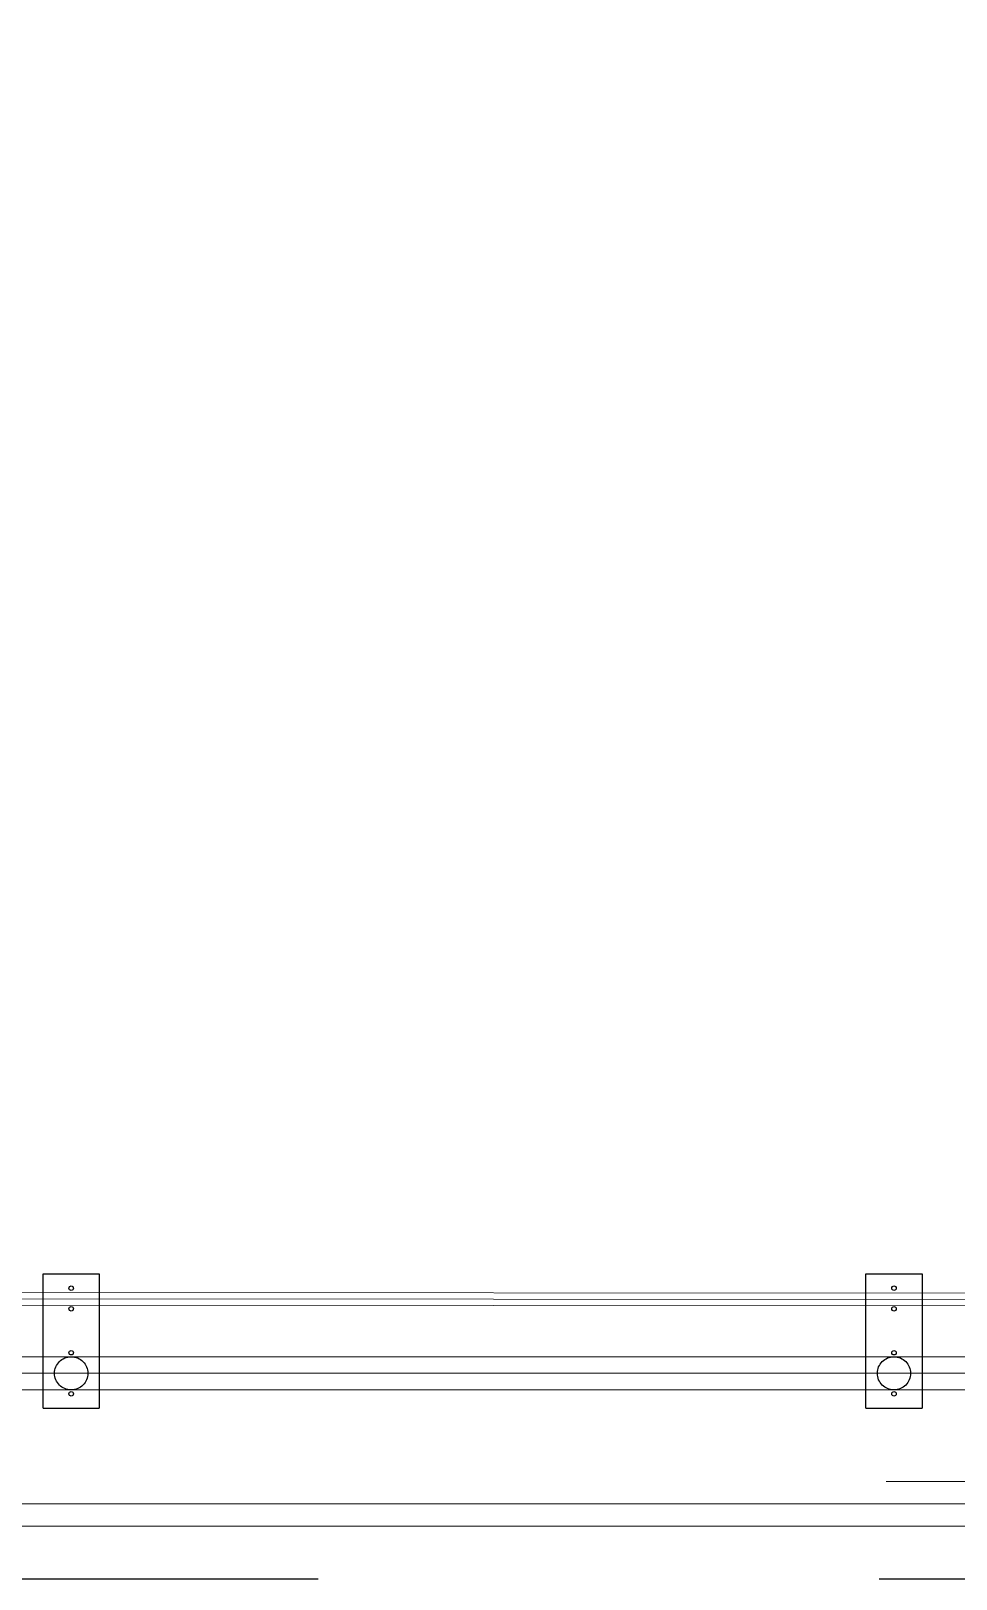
# Model space of a CAD drawing. Header units: metres. Extents: x 530959 to 531458, y 2674234 to 2674577.
# Drawn here: x 531153.968 to 531156.442, y 2674384.177 to 2674388.319 of the extents above; entities that cross this region are included whole.
import ezdxf

# ---------------------------------------------------------------- set-up
doc = ezdxf.new("R2010")
doc.units = ezdxf.units.M
for name, pattern in [('CABLEBUS$0$DASHED2', [0.375, 0.25, -0.125]), ('CENTER2', [1.125, 0.75, -0.125, 0.125, -0.125]), ('DASHED', [0.75, 0.5, -0.25])]:
    doc.linetypes.add(name, pattern=pattern)
doc.layers.add('300mm Hume Pipe', color=74, linetype='Continuous')
doc.layers.add('IDT', color=7, linetype='Continuous')
doc.linetypes.add('FOUNDATION LAYOUT$0$FENCELINE1', pattern='A,6.35,-2.54,[133,ltypeshp.shx,S=2.54,R=0,X=-2.54,Y=0],-2.54,25.4', length=36.83)

# ---------------------------------------------------------------- blocks, each defined once
blk = doc.blocks.new('IDT')
at = {"layer": 'IDT', "color": 8, "linetype": 'DASHED', "lineweight": 0, "ltscale": 20}
for p, q in [((24.5371, 22.3446), (9.8927, 22.3446)), ((24.5371, 22.3446), (9.8927, 22.3446)), ((9.8927, 22.2246), (24.5371, 22.2246)), ((9.8927, 22.2246), (24.5371, 22.2246))]:
    blk.add_line(p, q, dxfattribs=at)
at = {"layer": 'IDT', "color": 8, "linetype": 'CENTER2', "lineweight": 0, "ltscale": 500}
blk.add_line((24.5271, 22.2846), (9.8927, 22.2846), dxfattribs=at)
blk.add_line((24.5271, 22.2846), (9.8927, 22.2846), dxfattribs=at)
at = {"layer": 'IDT', "color": 8}
for p, q in [((19.7964, 21.6694), (19.7964, 22.029)), ((19.9464, 22.029), (19.7964, 22.029)), ((19.7964, 21.6694), (19.7964, 22.029)), ((19.9464, 22.029), (19.7964, 22.029)), ((19.9464, 22.029), (19.9464, 21.6694)), ((19.9464, 22.029), (19.9464, 21.6694)), ((21.9964, 21.6694), (21.9964, 22.029)), ((22.1464, 22.029), (21.9964, 22.029)), ((21.9964, 21.6694), (21.9964, 22.029)), ((22.1464, 22.029), (21.9964, 22.029)), ((22.1464, 22.029), (22.1464, 21.6694)), ((22.1464, 22.029), (22.1464, 21.6694)), ((19.9464, 21.6694), (19.7964, 21.6694)), ((19.9464, 21.6694), (19.7964, 21.6694)), ((22.1464, 21.6694), (21.9964, 21.6694)), ((22.1464, 21.6694), (21.9964, 21.6694))]:
    blk.add_line(p, q, dxfattribs=at)
at = {"layer": 'IDT', "color": 0, "lineweight": 0}
for p, q in [((24.4411, 21.98), (15.733, 21.98)), ((24.4411, 21.98), (15.733, 21.98)), ((15.733, 21.891), (24.4411, 21.891)), ((15.733, 21.891), (24.4411, 21.891)), ((24.3163, 21.7517), (15.8584, 21.7583)), ((24.3163, 21.7517), (15.8584, 21.7583)), ((15.8584, 21.7243), (24.3163, 21.7177)), ((15.8584, 21.7243), (24.3163, 21.7177))]:
    blk.add_line(p, q, dxfattribs=at)
at = {"layer": 'IDT', "color": 0, "linetype": 'CENTER2', "lineweight": 0, "ltscale": 500}
for p, q in [((24.4411, 21.9355), (15.733, 21.9355)), ((24.4411, 21.9355), (15.733, 21.9355)), ((24.3163, 21.7347), (15.8584, 21.7413)), ((24.3163, 21.7347), (15.8584, 21.7413))]:
    blk.add_line(p, q, dxfattribs=at)
at = {"layer": 'IDT', "color": 7, "linetype": 'FOUNDATION LAYOUT$0$FENCELINE1', "ltscale": 0.01}
for points in [[(19.9107, 22.4854), (11.801, 22.4854), (11.801, 6.2104), (19.7314, 6.2104), (25.552, 6.2104), (25.552, 9.0601)], [(33.902, 18.4101), (33.9018, 22.4854), (21.4107, 22.4854)]]:
    blk.add_lwpolyline(points, dxfattribs=at)
at = {"layer": 'IDT', "color": 8}
for centre in [(19.8714, 21.9905), (19.8714, 21.9905), (22.0714, 21.9905), (22.0714, 21.9905), (19.8714, 21.8805), (19.8714, 21.8805), (22.0714, 21.8805), (22.0714, 21.8805), (19.8714, 21.7629), (19.8714, 21.7629), (22.0714, 21.7629), (22.0714, 21.7629), (19.8714, 21.7079), (19.8714, 21.7079), (22.0714, 21.7079), (22.0714, 21.7079)]:
    blk.add_circle(centre, 0.006, dxfattribs=at)
at = {"layer": 'IDT', "color": 8, "linetype": 'CABLEBUS$0$DASHED2', "ltscale": 100}
for centre in [(19.8714, 21.9355), (19.8714, 21.9355), (22.0714, 21.9355), (22.0714, 21.9355)]:
    blk.add_circle(centre, 0.0445, dxfattribs=at)

msp = doc.modelspace()

# ---------------------------------------------------------------- hatches: boundary and pattern name
at = {"layer": '300mm Hume Pipe'}
h = msp.add_hatch(dxfattribs=at)
h.set_pattern_fill('ANSI37', color=74)
h.set_pattern_definition([(45, (0, 0), (-0.0883883476483, 0.0883883476483), []), (135, (0, 0), (-0.0883883476483, -0.0883883476483), [])])
edge = h.paths.add_edge_path(flags=17)
edge.add_line((531137.2214, 2674376.4973), (531137.2214, 2674392.2452))
edge.add_arc((531138.1214, 2674392.2452), 0.9, 90, 180, ccw=False)
edge.add_line((531138.1214, 2674393.1452), (531141.1042, 2674393.1452))
edge.add_line((531141.1042, 2674393.1452), (531141.1042, 2674392.8452))
edge.add_line((531141.1042, 2674392.8452), (531138.4214, 2674392.8452))
edge.add_arc((531138.4214, 2674391.9452), 0.9, 90, 180)
edge.add_line((531137.5214, 2674391.9452), (531137.5214, 2674376.7973))
edge.add_arc((531138.4214, 2674376.7973), 0.9, 180, 270)
edge.add_line((531138.4214, 2674375.8973), (531263.8278, 2674375.8973))
edge.add_line((531263.8278, 2674375.8973), (531263.8278, 2674375.5973))
edge.add_line((531263.8278, 2674375.5973), (531138.1214, 2674375.5973))
edge.add_arc((531138.1214, 2674376.4973), 0.9, 180, 270, ccw=False)
edge = h.paths.add_edge_path()
edge.add_line((531138.0013, 2674375.4772), (531263.8278, 2674375.4772))
edge.add_line((531263.8278, 2674375.4772), (531263.8278, 2674375.1772))
edge.add_line((531263.8278, 2674375.1772), (531137.7013, 2674375.1772))
edge.add_arc((531137.7013, 2674376.0772), 0.9, 180, 270, ccw=False)
edge.add_line((531136.8013, 2674376.0772), (531136.8013, 2674392.6292))
edge.add_arc((531137.7013, 2674392.6292), 0.9, 90, 180, ccw=False)
edge.add_line((531137.7013, 2674393.5292), (531141.1042, 2674393.5292))
edge.add_line((531141.1042, 2674393.5292), (531141.1042, 2674393.2292))
edge.add_line((531141.1042, 2674393.2292), (531138.0013, 2674393.2292))
edge.add_arc((531138.0013, 2674392.3292), 0.9, 90, 180)
edge.add_line((531137.1013, 2674392.3292), (531137.1013, 2674376.3772))
edge.add_arc((531138.0013, 2674376.3772), 0.9, 180, 270)

# ---------------------------------------------------------------- block references
at = {"layer": 'IDT', "color": 8, "rotation": 180}
msp.add_blockref('IDT', (531176.1473, 2674406.663), dxfattribs=at)

doc.saveas('drawing.dxf')
